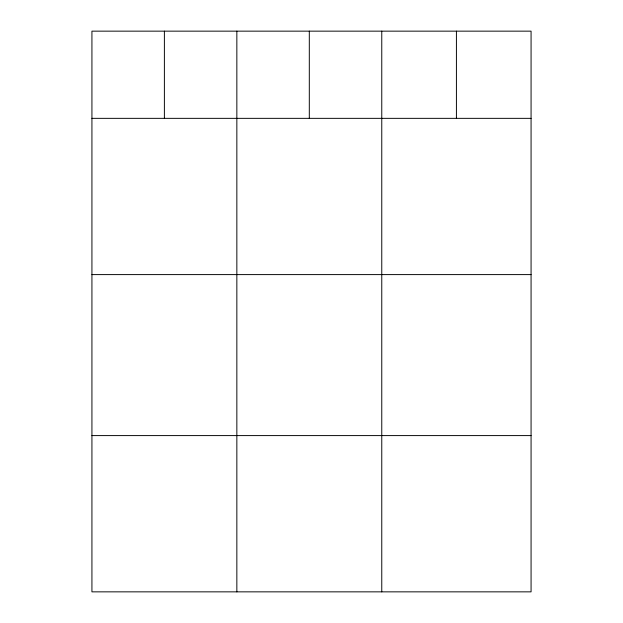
<?xml version="1.0" encoding="UTF-8"?>
<svg xmlns="http://www.w3.org/2000/svg" width="623" height="623" viewBox="0 0 623 623"><rect width="100%" height="100%" fill="white"/><g stroke="black" fill="none" stroke-linecap="round" stroke-linejoin="round"><path stroke-width="0.93" d="M531.069 118.347L531.069 591.85L91.931 591.85L91.931 31.15L531.069 31.15L531.069 118.347L91.931 118.347M91.931 274.603L531.069 274.603M91.931 435.594L531.069 435.594M456.418 31.15L456.418 118.347M381.767 31.15L381.767 591.85M309.304 31.15L309.304 118.347M236.849 31.15L236.849 591.85M164.386 31.15L164.386 118.347"/></g></svg>
